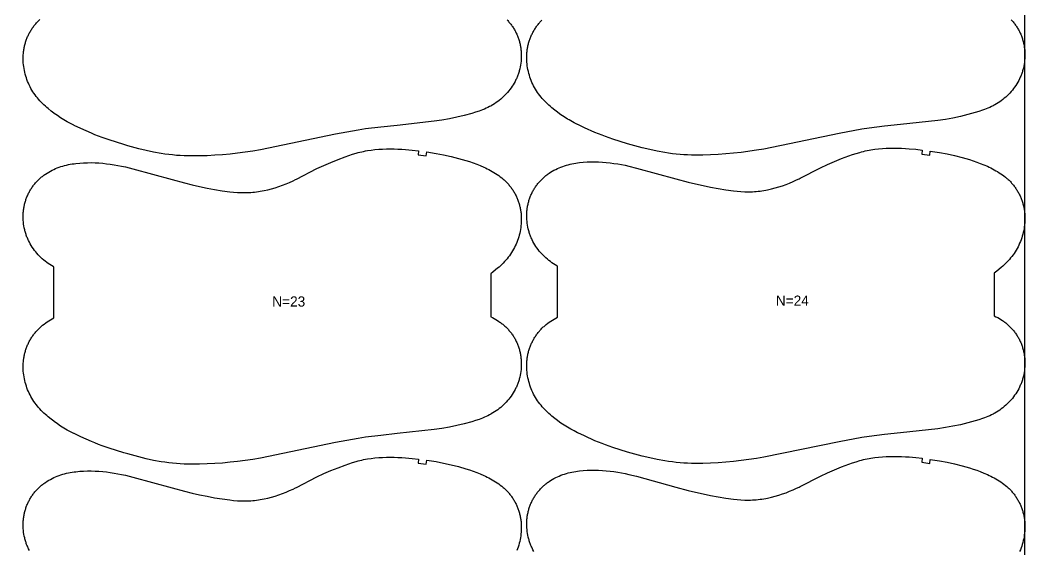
# Model space of a CAD drawing. Header units: inches. Extents: x 0 to 1973, y 0 to 1058.
# Drawn here: x 1480.8 to 1972.8, y 259.5 to 519.1 of the extents above; entities that cross this region are included whole.
import ezdxf

# ---------------------------------------------------------------- set-up
doc = ezdxf.new("R2010")
doc.units = ezdxf.units.IN

msp = doc.modelspace()

# ---------------------------------------------------------------- linework, layer by layer
at = {"layer": '1'}
for points in [[(0.5, 0), (1972.8415, 0), (1972.8415, 1058.3472), (0.5, 1058.3472), (0.5, 0)], [(1712.4694, 395.6757), (1711.2212, 394.7188), (1711.2212, 373.7491), (1712.057, 373.346), (1712.8888, 372.9112), (1713.7061, 372.449), (1714.5075, 371.9595), (1715.2917, 371.4429), (1715.677, 371.1745), (1716.0575, 370.8995), (1716.433, 370.6178), (1716.8034, 370.3295), (1717.1685, 370.0346), (1717.5281, 369.7332), (1717.8821, 369.4252), (1718.2303, 369.1108), (1718.5726, 368.7899), (1718.9087, 368.4625), (1719.2386, 368.1288), (1719.5621, 367.7887), (1719.879, 367.4426), (1720.1893, 367.0904), (1720.4929, 366.7324), (1720.7896, 366.3687), (1721.0793, 365.9993), (1721.3619, 365.6245), (1721.6373, 365.2444), (1721.9054, 364.8591), (1722.1661, 364.4688), (1722.4192, 364.0736), (1722.6647, 363.6735), (1722.9024, 363.2689), (1723.1321, 362.8597), (1723.3539, 362.4462), (1723.5676, 362.0284), (1723.7731, 361.6066), (1723.9705, 361.1809), (1724.1596, 360.7515), (1724.3406, 360.3186), (1724.5134, 359.8822), (1724.6779, 359.4427), (1724.8342, 359.0001), (1724.9822, 358.5546), (1725.1219, 358.1065), (1725.2532, 357.6558), (1725.3763, 357.2028), (1725.491, 356.7476), (1725.5973, 356.2903), (1725.6952, 355.8313), (1725.7847, 355.3705), (1725.8658, 354.9083), (1725.9385, 354.4447), (1726.0028, 353.9798), (1726.0588, 353.5139), (1726.1065, 353.0471), (1726.1459, 352.5794), (1726.177, 352.1112), (1726.1999, 351.6424), (1726.2212, 350.7038), (1726.2099, 349.765), (1726.1663, 348.8269), (1726.0906, 347.8908), (1725.983, 346.9578), (1725.8437, 346.0291), (1725.6725, 345.1058), (1725.4696, 344.1891), (1725.3563, 343.7337), (1725.235, 343.2803), (1725.1058, 342.8292), (1724.9687, 342.3805), (1724.8237, 341.9343), (1724.6708, 341.4908), (1724.51, 341.0502), (1724.3412, 340.6125), (1724.1646, 340.178), (1723.9802, 339.7467), (1723.7882, 339.3188), (1723.5886, 338.8942), (1723.1673, 338.0557), (1722.7172, 337.232), (1722.2394, 336.4238), (1721.7347, 335.6319), (1721.2042, 334.857), (1720.6487, 334.0998), (1720.0692, 333.3611), (1719.4664, 332.6414), (1718.8411, 331.9413), (1718.1939, 331.2614), (1717.5256, 330.6022), (1716.8369, 329.9644), (1716.1285, 329.3484), (1715.4011, 328.7549), (1714.6555, 328.1843), (1713.8925, 327.637), (1713.1132, 327.1132), (1712.3184, 326.6131), (1711.5091, 326.1371), (1711.2212, 325.979), (1710.6862, 325.6853), (1709.8506, 325.2581), (1709.0033, 324.8555), (1708.1453, 324.4776), (1707.2776, 324.1224), (1706.4015, 323.7878), (1705.518, 323.4714), (1703.7336, 322.8846), (1701.9335, 322.344), (1698.3107, 321.3528), (1694.6621, 320.4701), (1690.988, 319.6941), (1687.2914, 319.0345), (1683.5762, 318.4947), (1665.3561, 316.5), (1657.4472, 315.6341), (1649.9917, 314.7389), (1646.2825, 314.1584), (1635.201, 312.1356), (1598.4334, 304.5098), (1594.7294, 303.895), (1587.2907, 302.8612), (1583.5598, 302.4382), (1579.8206, 302.0961), (1576.0749, 301.8327), (1572.3249, 301.6436), (1568.5716, 301.53), (1564.8163, 301.5), (1562.9389, 301.5254), (1561.0625, 301.5838), (1559.1877, 301.6788), (1557.3151, 301.8119), (1555.4458, 301.9839), (1553.5806, 302.1953), (1551.7202, 302.4463), (1549.865, 302.7344), (1546.1707, 303.4085), (1542.4988, 304.1935), (1538.8483, 305.0725), (1533.4562, 306.528), (1531.609, 307.068), (1524.4519, 309.3419), (1520.9024, 310.5707), (1519.1419, 311.2225), (1517.3958, 311.9095), (1515.666, 312.6359), (1510.5342, 314.9585), (1507.238, 316.5), (1507.1304, 316.5503), (1505.4486, 317.3839), (1503.7926, 318.2645), (1502.9769, 318.7271), (1502.1698, 319.205), (1500.5812, 320.2038), (1499.0257, 321.2554), (1497.5025, 322.3545), (1497.26, 322.5404), (1496.0117, 323.4973), (1494.5583, 324.6862), (1493.8473, 325.2992), (1493.1479, 325.9253), (1492.4608, 326.5649), (1491.7866, 327.2186), (1491.1263, 327.8868), (1490.4814, 328.57), (1489.8534, 329.2684), (1489.244, 329.9825), (1488.6547, 330.7126), (1488.0873, 331.4591), (1487.5432, 332.2223), (1487.0242, 333.0025), (1486.5315, 333.8), (1486.0654, 334.6138), (1485.6258, 335.4428), (1485.2126, 336.2858), (1484.826, 337.1418), (1484.4656, 338.0095), (1484.1317, 338.8878), (1483.824, 339.7757), (1483.5426, 340.672), (1483.2879, 341.576), (1483.0602, 342.4869), (1482.86, 343.404), (1482.6878, 344.3266), (1482.5438, 345.2539), (1482.4287, 346.1853), (1482.3427, 347.1201), (1482.2863, 348.0574), (1482.26, 348.9961), (1482.2644, 349.9351), (1482.3, 350.8733), (1482.3674, 351.8094), (1482.4132, 352.2764), (1482.4671, 352.7424), (1482.5293, 353.2074), (1482.5997, 353.6711), (1482.6784, 354.1335), (1482.7656, 354.5943), (1482.8612, 355.0535), (1482.9653, 355.5109), (1483.0777, 355.9663), (1483.1985, 356.4197), (1483.3275, 356.8708), (1483.4647, 357.3196), (1483.61, 357.7658), (1483.7634, 358.2094), (1483.9249, 358.6501), (1484.0943, 359.0879), (1484.2716, 359.5227), (1484.4567, 359.9541), (1484.6497, 360.3823), (1484.8504, 360.8068), (1485.0588, 361.2278), (1485.2748, 361.6449), (1485.4983, 362.058), (1485.7294, 362.4671), (1485.9678, 362.8718), (1486.2136, 363.2722), (1486.4666, 363.6679), (1486.7269, 364.059), (1486.9942, 364.4451), (1487.2685, 364.8261), (1487.5498, 365.202), (1487.838, 365.5724), (1488.1329, 365.9374), (1488.4346, 366.2966), (1488.7429, 366.65), (1489.0577, 366.9974), (1489.3791, 367.3387), (1489.7068, 367.6736), (1490.0409, 368.0021), (1490.381, 368.3242), (1490.727, 368.6401), (1491.0786, 368.9499), (1491.7977, 369.5517), (1492.5364, 370.1305), (1493.2928, 370.6873), (1494.065, 371.2232), (1494.8511, 371.7391), (1495.6492, 372.2359), (1496.4575, 372.7147), (1497.26, 373.1673), (1497.26, 398.1575), (1496.9721, 398.3155), (1496.1628, 398.7915), (1495.368, 399.2916), (1494.5886, 399.8154), (1493.8257, 400.3627), (1493.0801, 400.9333), (1492.3527, 401.5268), (1491.6443, 402.1428), (1490.9555, 402.7806), (1490.2872, 403.4398), (1489.6401, 404.1197), (1489.0147, 404.8198), (1488.412, 405.5395), (1487.8324, 406.2782), (1487.277, 407.0354), (1486.7464, 407.8103), (1486.2417, 408.6023), (1485.7639, 409.4104), (1485.3139, 410.2341), (1484.8925, 411.0726), (1484.693, 411.4972), (1484.5009, 411.9251), (1484.3165, 412.3564), (1484.1399, 412.7909), (1483.9712, 413.2286), (1483.8104, 413.6692), (1483.6574, 414.1127), (1483.5124, 414.5589), (1483.3753, 415.0076), (1483.2461, 415.4587), (1483.1249, 415.9121), (1483.0115, 416.3675), (1482.8086, 417.2842), (1482.6375, 418.2075), (1482.4981, 419.1362), (1482.3906, 420.0692), (1482.3149, 421.0053), (1482.2713, 421.9434), (1482.26, 422.8822), (1482.2813, 423.8208), (1482.3042, 424.2896), (1482.3353, 424.7578), (1482.3747, 425.2255), (1482.4223, 425.6923), (1482.4783, 426.1582), (1482.5426, 426.6231), (1482.6153, 427.0867), (1482.6964, 427.5489), (1482.7859, 428.0097), (1482.8839, 428.4687), (1482.9902, 428.926), (1483.1049, 429.3812), (1483.2279, 429.8342), (1483.3593, 430.2849), (1483.499, 430.733), (1483.647, 431.1785), (1483.8033, 431.6211), (1483.9678, 432.0606), (1484.1405, 432.497), (1484.3215, 432.9299), (1484.5107, 433.3593), (1484.7081, 433.785), (1484.9136, 434.2068), (1485.1272, 434.6246), (1485.349, 435.0381), (1485.5788, 435.4473), (1485.8165, 435.8519), (1486.0619, 436.252), (1486.315, 436.6472), (1486.5757, 437.0375), (1486.8438, 437.4228), (1487.1192, 437.8029), (1487.4019, 438.1777), (1487.6916, 438.5471), (1487.9883, 438.9108), (1488.2918, 439.2688), (1488.6022, 439.621), (1488.9191, 439.9671), (1489.2426, 440.3072), (1489.5724, 440.6409), (1489.9086, 440.9683), (1490.2508, 441.2892), (1490.5991, 441.6037), (1490.9531, 441.9116), (1491.3127, 442.213), (1491.6778, 442.5079), (1492.0482, 442.7962), (1492.4237, 443.0779), (1492.8042, 443.3529), (1493.1894, 443.6213), (1493.9737, 444.1379), (1494.7751, 444.6274), (1495.5923, 445.0896), (1496.4241, 445.5244), (1497.2694, 445.932), (1498.1272, 446.3127), (1498.9963, 446.6667), (1499.8758, 446.9944), (1500.7646, 447.2961), (1501.6617, 447.572), (1502.5661, 447.8225), (1503.4767, 448.0481), (1504.3929, 448.2498), (1505.3139, 448.429), (1506.2392, 448.5868), (1507.1681, 448.7246), (1508.0999, 448.8436), (1509.9696, 449.0304), (1511.8437, 449.1558), (1513.72, 449.2225), (1515.597, 449.2314), (1517.4732, 449.1839), (1519.3473, 449.0813), (1521.2182, 448.9276), (1523.0852, 448.7269), (1524.9475, 448.4837), (1526.8043, 448.2012), (1528.6544, 447.8798), (1530.4969, 447.5186), (1532.3306, 447.117), (1535.9723, 446.205), (1555.2783, 440.9409), (1561.3321, 439.2902), (1564.978, 438.3913), (1568.6399, 437.5601), (1572.3178, 436.8029), (1576.0094, 436.1163), (1579.7134, 435.5026), (1583.4339, 434.9963), (1585.3018, 434.7976), (1587.1738, 434.647), (1589.0486, 434.5549), (1589.9865, 434.5342), (1590.9246, 434.532), (1591.8627, 434.5495), (1592.8003, 434.5866), (1593.7372, 434.6428), (1594.6729, 434.7178), (1595.6071, 434.8112), (1596.5393, 434.9227), (1597.4693, 435.0519), (1598.3967, 435.1983), (1599.321, 435.3617), (1600.2422, 435.5415), (1602.0746, 435.9486), (1603.893, 436.4158), (1605.6964, 436.9395), (1607.4836, 437.5163), (1609.2527, 438.146), (1611.0016, 438.8287), (1612.7281, 439.5644), (1614.4316, 440.3514), (1615.6324, 440.9409), (1616.1166, 441.1786), (1626.1437, 446.3141), (1629.551, 447.8911), (1633, 449.3764), (1636.4792, 450.7877), (1639.9912, 452.117), (1641.7618, 452.7446), (1643.5443, 453.336), (1645.3411, 453.8787), (1646.2455, 454.128), (1647.1543, 454.3605), (1648.0677, 454.5751), (1648.9852, 454.7719), (1649.9066, 454.9513), (1650.8313, 455.1138), (1652.689, 455.39), (1654.5548, 455.6041), (1656.4257, 455.7603), (1658.3, 455.8644), (1660.1766, 455.9225), (1662.0543, 455.9409), (1663.9319, 455.9245), (1665.8087, 455.8737), (1667.6841, 455.7879), (1669.5572, 455.6663), (1672.7464, 455.3795), (1675.9285, 455.0149), (1675.6826, 453.0301), (1679.6116, 452.5084), (1679.8937, 454.4884), (1684.4522, 453.7713), (1688.1412, 453.0712), (1691.8073, 452.2599), (1695.4464, 451.3362), (1699.0543, 450.2957), (1700.8449, 449.729), (1702.6231, 449.1258), (1704.3857, 448.4798), (1706.1292, 447.7849), (1707.8498, 447.0354), (1708.7003, 446.6387), (1709.5435, 446.2266), (1710.3788, 445.7987), (1711.2057, 445.3544), (1712.0236, 444.8931), (1712.832, 444.4143), (1713.6301, 443.9175), (1714.4162, 443.4016), (1715.1883, 442.8657), (1715.9447, 442.3089), (1716.6834, 441.7301), (1717.4025, 441.1283), (1717.7541, 440.8185), (1718.1001, 440.5026), (1718.4403, 440.1805), (1718.7743, 439.852), (1719.1021, 439.5171), (1719.4234, 439.1758), (1719.7383, 438.8284), (1720.0466, 438.475), (1720.3482, 438.1158), (1720.6432, 437.7509), (1720.9313, 437.3804), (1721.2126, 437.0045), (1721.487, 436.6235), (1721.7543, 436.2374), (1722.0145, 435.8463), (1722.2675, 435.4506), (1722.5133, 435.0502), (1722.7518, 434.6455), (1722.9828, 434.2364), (1723.2064, 433.8233), (1723.4224, 433.4062), (1723.6308, 432.9852), (1723.8315, 432.5607), (1724.0244, 432.1325), (1724.2096, 431.7011), (1724.3869, 431.2663), (1724.5563, 430.8285), (1724.7177, 430.3878), (1724.8711, 429.9442), (1725.0165, 429.498), (1725.1537, 429.0492), (1725.2827, 428.5981), (1725.4034, 428.1447), (1725.5158, 427.6893), (1725.6199, 427.2319), (1725.7156, 426.7727), (1725.8027, 426.3119), (1725.8815, 425.8495), (1725.9519, 425.3858), (1726.014, 424.9208), (1726.0679, 424.4548), (1726.1137, 423.9878), (1726.1811, 423.0517), (1726.2167, 422.1135), (1726.2212, 421.1745), (1726.1949, 420.2358), (1726.1385, 419.2985), (1726.0525, 418.3637), (1725.9373, 417.4323), (1725.7934, 416.505), (1725.6211, 415.5824), (1725.421, 414.6653), (1725.1933, 413.7544), (1724.9386, 412.8504), (1724.6572, 411.9541), (1724.3495, 411.0662), (1724.0155, 410.1879), (1723.6552, 409.3202), (1723.2685, 408.4642), (1722.8554, 407.6212), (1722.4158, 406.7922), (1721.9497, 405.9784), (1721.457, 405.1809), (1720.9379, 404.4007), (1720.3939, 403.6375), (1719.8264, 402.891), (1719.2372, 402.1609), (1718.6277, 401.4468), (1717.9998, 400.7484), (1717.3548, 400.0652), (1716.6945, 399.397), (1716.0204, 398.7433), (1715.3332, 398.1037), (1714.6338, 397.4776), (1712.4694, 395.6757)], [(1959.0897, 396.082), (1957.8415, 395.1251), (1957.8415, 374.1554), (1958.6773, 373.7524), (1959.5091, 373.3176), (1960.3264, 372.8553), (1961.1278, 372.3658), (1961.912, 371.8492), (1962.2973, 371.5809), (1962.6778, 371.3058), (1963.0533, 371.0242), (1963.4237, 370.7359), (1963.7888, 370.441), (1964.1484, 370.1395), (1964.5024, 369.8316), (1964.8506, 369.5171), (1965.1929, 369.1962), (1965.529, 368.8688), (1965.8589, 368.5351), (1966.1824, 368.1951), (1966.4993, 367.8489), (1966.8096, 367.4968), (1967.1132, 367.1387), (1967.4099, 366.775), (1967.6996, 366.4057), (1967.9822, 366.0309), (1968.2576, 365.6508), (1968.5258, 365.2655), (1968.7864, 364.8751), (1969.0395, 364.4799), (1969.285, 364.0799), (1969.5227, 363.6752), (1969.7524, 363.2661), (1969.9742, 362.8525), (1970.1879, 362.4348), (1970.3934, 362.013), (1970.5908, 361.5873), (1970.7799, 361.1579), (1970.9609, 360.7249), (1971.1337, 360.2885), (1971.2982, 359.849), (1971.4545, 359.4064), (1971.6025, 358.961), (1971.7422, 358.5128), (1971.8735, 358.0621), (1971.9966, 357.6091), (1972.1113, 357.1539), (1972.2176, 356.6967), (1972.3155, 356.2376), (1972.405, 355.7769), (1972.4861, 355.3146), (1972.5588, 354.851), (1972.6231, 354.3862), (1972.6791, 353.9203), (1972.7268, 353.4534), (1972.7662, 352.9858), (1972.7973, 352.5175), (1972.8202, 352.0487), (1972.8415, 351.1102), (1972.8302, 350.1713), (1972.7866, 349.2333), (1972.7109, 348.2972), (1972.6033, 347.3641), (1972.464, 346.4354), (1972.2928, 345.5121), (1972.0899, 344.5955), (1971.9766, 344.14), (1971.8553, 343.6866), (1971.7261, 343.2355), (1971.589, 342.7868), (1971.444, 342.3406), (1971.2911, 341.8971), (1971.1303, 341.4565), (1970.9615, 341.0189), (1970.7849, 340.5843), (1970.6005, 340.1531), (1970.4085, 339.7251), (1970.2089, 339.3005), (1969.7876, 338.4621), (1969.3376, 337.6384), (1968.8597, 336.8302), (1968.3551, 336.0383), (1967.8245, 335.2633), (1967.269, 334.5061), (1966.6895, 333.7674), (1966.0867, 333.0477), (1965.4614, 332.3476), (1964.8142, 331.6677), (1964.1459, 331.0085), (1963.4572, 330.3707), (1962.7488, 329.7547), (1962.0214, 329.1612), (1961.2758, 328.5906), (1960.5128, 328.0433), (1959.7335, 327.5195), (1958.9387, 327.0195), (1958.1294, 326.5434), (1957.8415, 326.3854), (1957.3065, 326.0917), (1956.4709, 325.6644), (1955.6236, 325.2619), (1954.7656, 324.884), (1953.8979, 324.5288), (1953.0218, 324.1941), (1952.1383, 323.8778), (1950.3539, 323.2909), (1948.5538, 322.7503), (1944.931, 321.7591), (1941.2824, 320.8765), (1937.6083, 320.1005), (1933.9117, 319.4409), (1930.1965, 318.901), (1911.9764, 316.9063), (1904.0675, 316.0405), (1896.612, 315.1452), (1892.9028, 314.5647), (1881.8213, 312.5419), (1845.0537, 304.9162), (1841.3497, 304.3013), (1833.911, 303.2676), (1830.1801, 302.8446), (1826.4409, 302.5024), (1822.6952, 302.2391), (1818.9452, 302.05), (1815.1919, 301.9363), (1811.4366, 301.9063), (1809.5592, 301.9318), (1807.6829, 301.9901), (1805.808, 302.0852), (1803.9354, 302.2183), (1802.0661, 302.3902), (1800.2009, 302.6016), (1798.3405, 302.8527), (1796.4853, 303.1407), (1792.791, 303.8148), (1789.1191, 304.5998), (1785.4686, 305.4789), (1780.0765, 306.9343), (1778.2293, 307.4743), (1771.0722, 309.7482), (1767.5227, 310.977), (1765.7622, 311.6289), (1764.0161, 312.3158), (1762.2863, 313.0423), (1757.1545, 315.3648), (1753.8583, 316.9063), (1753.7507, 316.9567), (1752.0689, 317.7902), (1750.4129, 318.6708), (1749.5972, 319.1335), (1748.7901, 319.6114), (1747.2015, 320.6102), (1745.646, 321.6618), (1744.1228, 322.7609), (1743.8803, 322.9467), (1742.632, 323.9036), (1741.1786, 325.0925), (1740.4676, 325.7056), (1739.7682, 326.3316), (1739.0811, 326.9712), (1738.4069, 327.6249), (1737.7466, 328.2932), (1737.1017, 328.9763), (1736.4737, 329.6747), (1735.8643, 330.3888), (1735.275, 331.1189), (1734.7076, 331.8654), (1734.1635, 332.6286), (1733.6445, 333.4089), (1733.1518, 334.2064), (1732.6857, 335.0202), (1732.2461, 335.8491), (1731.833, 336.6922), (1731.4463, 337.5481), (1731.0859, 338.4158), (1730.752, 339.2942), (1730.4443, 340.182), (1730.1629, 341.0783), (1729.9082, 341.9823), (1729.6805, 342.8932), (1729.4803, 343.8103), (1729.3081, 344.7329), (1729.1641, 345.6603), (1729.049, 346.5917), (1728.963, 347.5264), (1728.9066, 348.4637), (1728.8803, 349.4024), (1728.8847, 350.3414), (1728.9203, 351.2796), (1728.9877, 352.2158), (1729.0335, 352.6827), (1729.0874, 353.1488), (1729.1496, 353.6137), (1729.22, 354.0774), (1729.2987, 354.5398), (1729.3859, 355.0006), (1729.4815, 355.4598), (1729.5856, 355.9172), (1729.698, 356.3727), (1729.8188, 356.826), (1729.9478, 357.2771), (1730.085, 357.7259), (1730.2303, 358.1721), (1730.3837, 358.6157), (1730.5452, 359.0565), (1730.7146, 359.4943), (1730.8919, 359.929), (1731.077, 360.3605), (1731.27, 360.7886), (1731.4707, 361.2132), (1731.6791, 361.6341), (1731.8951, 362.0512), (1732.1186, 362.4644), (1732.3497, 362.8734), (1732.5881, 363.2782), (1732.8339, 363.6785), (1733.087, 364.0743), (1733.3472, 364.4653), (1733.6145, 364.8514), (1733.8888, 365.2325), (1734.1701, 365.6083), (1734.4583, 365.9788), (1734.7532, 366.3437), (1735.0549, 366.703), (1735.3632, 367.0564), (1735.678, 367.4038), (1735.9994, 367.745), (1736.3271, 368.0799), (1736.6612, 368.4084), (1737.0013, 368.7306), (1737.3473, 369.0465), (1737.6989, 369.3563), (1738.418, 369.958), (1739.1567, 370.5368), (1739.9131, 371.0937), (1740.6853, 371.6295), (1741.4714, 372.1454), (1742.2695, 372.6423), (1743.0778, 373.121), (1743.8803, 373.5736), (1743.8803, 398.5638), (1743.5924, 398.7218), (1742.7831, 399.1979), (1741.9883, 399.6979), (1741.2089, 400.2217), (1740.446, 400.769), (1739.7004, 401.3396), (1738.973, 401.9331), (1738.2646, 402.5491), (1737.5758, 403.1869), (1736.9075, 403.8461), (1736.2604, 404.526), (1735.635, 405.2261), (1735.0323, 405.9458), (1734.4528, 406.6845), (1733.8973, 407.4417), (1733.3667, 408.2167), (1732.862, 409.0086), (1732.3842, 409.8168), (1731.9342, 410.6405), (1731.5129, 411.4789), (1731.3133, 411.9035), (1731.1212, 412.3315), (1730.9368, 412.7627), (1730.7602, 413.1973), (1730.5915, 413.6349), (1730.4307, 414.0755), (1730.2778, 414.519), (1730.1327, 414.9652), (1729.9956, 415.4139), (1729.8665, 415.865), (1729.7452, 416.3184), (1729.6318, 416.7739), (1729.429, 417.6905), (1729.2578, 418.6138), (1729.1184, 419.5425), (1729.0109, 420.4756), (1728.9352, 421.4117), (1728.8916, 422.3497), (1728.8803, 423.2886), (1728.9016, 424.2271), (1728.9245, 424.6959), (1728.9556, 425.1642), (1728.995, 425.6318), (1729.0426, 426.0987), (1729.0986, 426.5646), (1729.1629, 427.0294), (1729.2356, 427.493), (1729.3167, 427.9553), (1729.4062, 428.416), (1729.5042, 428.8751), (1729.6105, 429.3323), (1729.7252, 429.7875), (1729.8482, 430.2405), (1729.9796, 430.6912), (1730.1193, 431.1394), (1730.2673, 431.5848), (1730.4236, 432.0274), (1730.5881, 432.4669), (1730.7608, 432.9033), (1730.9418, 433.3363), (1731.131, 433.7657), (1731.3284, 434.1914), (1731.5339, 434.6132), (1731.7475, 435.0309), (1731.9693, 435.4445), (1732.1991, 435.8536), (1732.4368, 436.2583), (1732.6822, 436.6583), (1732.9353, 437.0535), (1733.196, 437.4439), (1733.4641, 437.8292), (1733.7395, 438.2093), (1734.0222, 438.5841), (1734.3119, 438.9534), (1734.6086, 439.3171), (1734.9121, 439.6752), (1735.2225, 440.0273), (1735.5394, 440.3735), (1735.8629, 440.7135), (1736.1927, 441.0472), (1736.5289, 441.3746), (1736.8711, 441.6955), (1737.2194, 442.01), (1737.5734, 442.3179), (1737.933, 442.6194), (1738.2981, 442.9143), (1738.6685, 443.2026), (1739.044, 443.4842), (1739.4245, 443.7593), (1739.8097, 444.0276), (1740.594, 444.5442), (1741.3954, 445.0337), (1742.2126, 445.496), (1743.0444, 445.9308), (1743.8897, 446.3383), (1744.7475, 446.719), (1745.6166, 447.073), (1746.4961, 447.4007), (1747.3849, 447.7024), (1748.282, 447.9783), (1749.1864, 448.2289), (1750.097, 448.4544), (1751.0132, 448.6562), (1751.9342, 448.8353), (1752.8596, 448.9931), (1753.7884, 449.1309), (1754.7202, 449.2499), (1756.5899, 449.4367), (1758.464, 449.5621), (1760.3403, 449.6288), (1762.2173, 449.6378), (1764.0935, 449.5902), (1765.9676, 449.4877), (1767.8385, 449.3339), (1769.7055, 449.1333), (1771.5679, 448.89), (1773.4246, 448.6076), (1775.2747, 448.2861), (1777.1172, 447.9249), (1778.9509, 447.5233), (1782.5926, 446.6114), (1801.8986, 441.3472), (1807.9524, 439.6965), (1811.5983, 438.7976), (1815.2602, 437.9664), (1818.9381, 437.2092), (1822.6297, 436.5226), (1826.3337, 435.9089), (1830.0542, 435.4026), (1831.9221, 435.2039), (1833.7942, 435.0533), (1835.6689, 434.9613), (1836.6068, 434.9405), (1837.5449, 434.9384), (1838.483, 434.9559), (1839.4206, 434.9929), (1840.3575, 435.0491), (1841.2932, 435.1241), (1842.2274, 435.2176), (1843.1596, 435.329), (1844.0896, 435.4582), (1845.017, 435.6046), (1845.9413, 435.768), (1846.8625, 435.9478), (1848.6949, 436.3549), (1850.5133, 436.8222), (1852.3167, 437.3458), (1854.1039, 437.9227), (1855.873, 438.5523), (1857.6219, 439.235), (1859.3484, 439.9708), (1861.0519, 440.7577), (1862.2527, 441.3472), (1862.7369, 441.5849), (1872.764, 446.7205), (1876.1713, 448.2974), (1879.6203, 449.7828), (1883.0995, 451.194), (1886.6115, 452.5233), (1888.3821, 453.151), (1890.1646, 453.7423), (1891.9614, 454.285), (1892.8658, 454.5343), (1893.7746, 454.7669), (1894.688, 454.9815), (1895.6055, 455.1782), (1896.5269, 455.3576), (1897.4516, 455.5201), (1899.3093, 455.7963), (1901.1751, 456.0104), (1903.046, 456.1667), (1904.9203, 456.2707), (1906.7969, 456.3289), (1908.6746, 456.3472), (1910.5522, 456.3308), (1912.429, 456.2801), (1914.3044, 456.1942), (1916.1775, 456.0726), (1919.3667, 455.7858), (1922.5488, 455.4213), (1922.3029, 453.4364), (1926.2319, 452.9148), (1926.514, 454.8948), (1931.0725, 454.1776), (1934.7615, 453.4776), (1938.4276, 452.6662), (1942.0667, 451.7425), (1945.6746, 450.702), (1947.4652, 450.1354), (1949.2434, 449.5321), (1951.006, 448.8861), (1952.7495, 448.1912), (1954.4702, 447.4417), (1955.3206, 447.045), (1956.1638, 446.633), (1956.9991, 446.2051), (1957.826, 445.7607), (1958.6439, 445.2994), (1959.4523, 444.8207), (1960.2504, 444.3238), (1961.0365, 443.8079), (1961.8087, 443.2721), (1962.565, 442.7152), (1963.3037, 442.1364), (1964.0228, 441.5347), (1964.3745, 441.2249), (1964.7204, 440.909), (1965.0606, 440.5868), (1965.3946, 440.2583), (1965.7224, 439.9234), (1966.0437, 439.5822), (1966.3586, 439.2348), (1966.6669, 438.8814), (1966.9685, 438.5221), (1967.2635, 438.1572), (1967.5516, 437.7867), (1967.8329, 437.4109), (1968.1073, 437.0298), (1968.3746, 436.6437), (1968.6348, 436.2527), (1968.8879, 435.8569), (1969.1336, 435.4566), (1969.3721, 435.0518), (1969.6031, 434.6428), (1969.8267, 434.2296), (1970.0427, 433.8125), (1970.2511, 433.3916), (1970.4518, 432.967), (1970.6447, 432.5389), (1970.8299, 432.1074), (1971.0072, 431.6727), (1971.1766, 431.2349), (1971.338, 430.7941), (1971.4915, 430.3505), (1971.6368, 429.9043), (1971.774, 429.4555), (1971.903, 429.0044), (1972.0237, 428.5511), (1972.1362, 428.0956), (1972.2402, 427.6382), (1972.3359, 427.179), (1972.423, 426.7182), (1972.5018, 426.2558), (1972.5722, 425.7921), (1972.6343, 425.3272), (1972.6883, 424.8611), (1972.734, 424.3942), (1972.8014, 423.458), (1972.837, 422.5198), (1972.8415, 421.5808), (1972.8152, 420.6421), (1972.7588, 419.7048), (1972.6728, 418.7701), (1972.5576, 417.8387), (1972.4137, 416.9113), (1972.2414, 415.9887), (1972.0413, 415.0716), (1971.8136, 414.1607), (1971.5589, 413.2568), (1971.2775, 412.3604), (1970.9698, 411.4726), (1970.6358, 410.5942), (1970.2755, 409.7265), (1969.8888, 408.8706), (1969.4757, 408.0275), (1969.0361, 407.1986), (1968.57, 406.3848), (1968.0773, 405.5873), (1967.5582, 404.807), (1967.0142, 404.0438), (1966.4467, 403.2973), (1965.8575, 402.5672), (1965.248, 401.8531), (1964.6201, 401.1547), (1963.9751, 400.4716), (1963.3148, 399.8033), (1962.6407, 399.1496), (1961.9535, 398.51), (1961.2541, 397.884), (1959.0897, 396.082)]]:
    msp.add_lwpolyline(points, close=True, dxfattribs=at)
for points in [[(1719.2386, 519.1288), (1719.5621, 518.7887), (1719.879, 518.4426), (1720.1893, 518.0904), (1720.4929, 517.7324), (1720.7896, 517.3687), (1721.0793, 516.9993), (1721.3619, 516.6245), (1721.6373, 516.2444), (1721.9054, 515.8591), (1722.1661, 515.4688), (1722.4192, 515.0736), (1722.6647, 514.6735), (1722.9024, 514.2689), (1723.1321, 513.8597), (1723.3539, 513.4462), (1723.5676, 513.0284), (1723.7731, 512.6066), (1723.9705, 512.1809), (1724.1596, 511.7515), (1724.3406, 511.3186), (1724.5134, 510.8822), (1724.6779, 510.4427), (1724.8342, 510.0001), (1724.9822, 509.5546), (1725.1219, 509.1065), (1725.2532, 508.6558), (1725.3763, 508.2028), (1725.491, 507.7476), (1725.5973, 507.2903), (1725.6952, 506.8313), (1725.7847, 506.3705), (1725.8658, 505.9083), (1725.9385, 505.4447), (1726.0028, 504.9798), (1726.0588, 504.5139), (1726.1065, 504.0471), (1726.1459, 503.5794), (1726.177, 503.1112), (1726.1999, 502.6424), (1726.2212, 501.7038), (1726.2099, 500.765), (1726.1663, 499.8269), (1726.0906, 498.8908), (1725.983, 497.9578), (1725.8437, 497.0291), (1725.6725, 496.1058), (1725.4696, 495.1891), (1725.3563, 494.7337), (1725.235, 494.2803), (1725.1058, 493.8292), (1724.9687, 493.3805), (1724.8237, 492.9343), (1724.6708, 492.4908), (1724.51, 492.0502), (1724.3412, 491.6125), (1724.1646, 491.178), (1723.9802, 490.7467), (1723.7882, 490.3188), (1723.5886, 489.8942), (1723.1673, 489.0557), (1722.7172, 488.232), (1722.2394, 487.4238), (1721.7347, 486.6319), (1721.2042, 485.857), (1720.6487, 485.0998), (1720.0692, 484.3611), (1719.4664, 483.6414), (1718.8411, 482.9413), (1718.1939, 482.2614), (1717.5256, 481.6022), (1716.8369, 480.9644), (1716.1285, 480.3484), (1715.4011, 479.7549), (1714.6555, 479.1843), (1713.8925, 478.637), (1713.1132, 478.1132), (1712.3184, 477.6131), (1711.5091, 477.1371), (1711.2212, 476.979), (1710.6862, 476.6853), (1709.8506, 476.2581), (1709.0033, 475.8555), (1708.1453, 475.4776), (1707.2776, 475.1224), (1706.4015, 474.7878), (1705.518, 474.4714), (1703.7336, 473.8846), (1701.9335, 473.344), (1698.3107, 472.3528), (1694.6621, 471.4701), (1690.988, 470.6941), (1687.2914, 470.0345), (1683.5762, 469.4947), (1665.3561, 467.5), (1657.4472, 466.6341), (1649.9917, 465.7389), (1646.2825, 465.1584), (1635.201, 463.1356), (1598.4334, 455.5098), (1594.7294, 454.895), (1587.2907, 453.8612), (1583.5598, 453.4382), (1579.8206, 453.0961), (1576.0749, 452.8327), (1572.3249, 452.6436), (1568.5716, 452.53), (1564.8163, 452.5), (1562.9389, 452.5254), (1561.0625, 452.5838), (1559.1877, 452.6788), (1557.3151, 452.8119), (1555.4458, 452.9839), (1553.5806, 453.1953), (1551.7202, 453.4463), (1549.865, 453.7344), (1546.1707, 454.4085), (1542.4988, 455.1935), (1538.8483, 456.0725), (1533.4562, 457.528), (1531.609, 458.068), (1524.4519, 460.3419), (1520.9024, 461.5707), (1519.1419, 462.2225), (1517.3958, 462.9095), (1515.666, 463.6359), (1510.5342, 465.9585), (1507.238, 467.5), (1507.1304, 467.5503), (1505.4486, 468.3839), (1503.7926, 469.2645), (1502.9769, 469.7271), (1502.1698, 470.205), (1500.5812, 471.2038), (1499.0257, 472.2554), (1497.5025, 473.3545), (1497.26, 473.5404), (1496.0117, 474.4973), (1494.5583, 475.6862), (1493.8473, 476.2992), (1493.1479, 476.9253), (1492.4608, 477.5649), (1491.7866, 478.2186), (1491.1263, 478.8868), (1490.4814, 479.57), (1489.8534, 480.2684), (1489.244, 480.9825), (1488.6547, 481.7126), (1488.0873, 482.4591), (1487.5432, 483.2223), (1487.0242, 484.0025), (1486.5315, 484.8), (1486.0654, 485.6138), (1485.6258, 486.4428), (1485.2126, 487.2858), (1484.826, 488.1418), (1484.4656, 489.0095), (1484.1317, 489.8878), (1483.824, 490.7757), (1483.5426, 491.672), (1483.2879, 492.576), (1483.0602, 493.4869), (1482.86, 494.404), (1482.6878, 495.3266), (1482.5438, 496.2539), (1482.4287, 497.1853), (1482.3427, 498.1201), (1482.2863, 499.0574), (1482.26, 499.9961), (1482.2644, 500.9351), (1482.3, 501.8733), (1482.3674, 502.8094), (1482.4132, 503.2764), (1482.4671, 503.7424), (1482.5293, 504.2074), (1482.5997, 504.6711), (1482.6784, 505.1335), (1482.7656, 505.5943), (1482.8612, 506.0535), (1482.9653, 506.5109), (1483.0777, 506.9663), (1483.1985, 507.4197), (1483.3275, 507.8708), (1483.4647, 508.3196), (1483.61, 508.7658), (1483.7634, 509.2094), (1483.9249, 509.6501), (1484.0943, 510.0879), (1484.2716, 510.5227), (1484.4567, 510.9541), (1484.6497, 511.3823), (1484.8504, 511.8068), (1485.0588, 512.2278), (1485.2748, 512.6449), (1485.4983, 513.058), (1485.7294, 513.4671), (1485.9678, 513.8718), (1486.2136, 514.2722), (1486.4666, 514.6679), (1486.7269, 515.059), (1486.9942, 515.4451), (1487.2685, 515.8261), (1487.5498, 516.202), (1487.838, 516.5724), (1488.1329, 516.9374), (1488.4346, 517.2966), (1488.7429, 517.65), (1489.0577, 517.9974), (1489.3791, 518.3387), (1489.7068, 518.6736), (1490.0409, 519.0021), (1490.381, 519.3242)], [(1966.1824, 519.1951), (1966.4993, 518.8489), (1966.8096, 518.4968), (1967.1132, 518.1387), (1967.4099, 517.775), (1967.6996, 517.4057), (1967.9822, 517.0309), (1968.2576, 516.6508), (1968.5258, 516.2655), (1968.7864, 515.8751), (1969.0395, 515.4799), (1969.285, 515.0799), (1969.5227, 514.6752), (1969.7524, 514.2661), (1969.9742, 513.8525), (1970.1879, 513.4348), (1970.3934, 513.013), (1970.5908, 512.5873), (1970.7799, 512.1579), (1970.9609, 511.7249), (1971.1337, 511.2885), (1971.2982, 510.849), (1971.4545, 510.4064), (1971.6025, 509.961), (1971.7422, 509.5128), (1971.8735, 509.0621), (1971.9966, 508.6091), (1972.1113, 508.1539), (1972.2176, 507.6967), (1972.3155, 507.2376), (1972.405, 506.7769), (1972.4861, 506.3146), (1972.5588, 505.851), (1972.6231, 505.3862), (1972.6791, 504.9203), (1972.7268, 504.4534), (1972.7662, 503.9858), (1972.7973, 503.5175), (1972.8202, 503.0487), (1972.8415, 502.1102), (1972.8302, 501.1713), (1972.7866, 500.2333), (1972.7109, 499.2972), (1972.6033, 498.3641), (1972.464, 497.4354), (1972.2928, 496.5121), (1972.0899, 495.5955), (1971.9766, 495.14), (1971.8553, 494.6866), (1971.7261, 494.2355), (1971.589, 493.7868), (1971.444, 493.3406), (1971.2911, 492.8971), (1971.1303, 492.4565), (1970.9615, 492.0189), (1970.7849, 491.5843), (1970.6005, 491.1531), (1970.4085, 490.7251), (1970.2089, 490.3005), (1969.7876, 489.4621), (1969.3376, 488.6384), (1968.8597, 487.8302), (1968.3551, 487.0383), (1967.8245, 486.2633), (1967.269, 485.5061), (1966.6895, 484.7674), (1966.0867, 484.0477), (1965.4614, 483.3476), (1964.8142, 482.6677), (1964.1459, 482.0085), (1963.4572, 481.3707), (1962.7488, 480.7547), (1962.0214, 480.1612), (1961.2758, 479.5906), (1960.5128, 479.0433), (1959.7335, 478.5195), (1958.9387, 478.0195), (1958.1294, 477.5434), (1957.8415, 477.3854), (1957.3065, 477.0917), (1956.4709, 476.6644), (1955.6236, 476.2619), (1954.7656, 475.884), (1953.8979, 475.5288), (1953.0218, 475.1941), (1952.1383, 474.8778), (1950.3539, 474.2909), (1948.5538, 473.7503), (1944.931, 472.7591), (1941.2824, 471.8765), (1937.6083, 471.1005), (1933.9117, 470.4409), (1930.1965, 469.901), (1911.9764, 467.9063), (1904.0675, 467.0405), (1896.612, 466.1452), (1892.9028, 465.5647), (1881.8213, 463.5419), (1845.0537, 455.9162), (1841.3497, 455.3013), (1833.911, 454.2676), (1830.1801, 453.8446), (1826.4409, 453.5024), (1822.6952, 453.2391), (1818.9452, 453.05), (1815.1919, 452.9363), (1811.4366, 452.9063), (1809.5592, 452.9318), (1807.6829, 452.9901), (1805.808, 453.0852), (1803.9354, 453.2183), (1802.0661, 453.3902), (1800.2009, 453.6016), (1798.3405, 453.8527), (1796.4853, 454.1407), (1792.791, 454.8148), (1789.1191, 455.5998), (1785.4686, 456.4789), (1780.0765, 457.9343), (1778.2293, 458.4743), (1771.0722, 460.7482), (1767.5227, 461.977), (1765.7622, 462.6289), (1764.0161, 463.3158), (1762.2863, 464.0423), (1757.1545, 466.3648), (1753.8583, 467.9063), (1753.7507, 467.9567), (1752.0689, 468.7902), (1750.4129, 469.6708), (1749.5972, 470.1335), (1748.7901, 470.6114), (1747.2015, 471.6102), (1745.646, 472.6618), (1744.1228, 473.7609), (1743.8803, 473.9467), (1742.632, 474.9036), (1741.1786, 476.0925), (1740.4676, 476.7056), (1739.7682, 477.3316), (1739.0811, 477.9712), (1738.4069, 478.6249), (1737.7466, 479.2932), (1737.1017, 479.9763), (1736.4737, 480.6747), (1735.8643, 481.3888), (1735.275, 482.1189), (1734.7076, 482.8654), (1734.1635, 483.6286), (1733.6445, 484.4089), (1733.1518, 485.2064), (1732.6857, 486.0202), (1732.2461, 486.8491), (1731.833, 487.6922), (1731.4463, 488.5481), (1731.0859, 489.4158), (1730.752, 490.2942), (1730.4443, 491.182), (1730.1629, 492.0783), (1729.9082, 492.9823), (1729.6805, 493.8932), (1729.4803, 494.8103), (1729.3081, 495.7329), (1729.1641, 496.6603), (1729.049, 497.5917), (1728.963, 498.5264), (1728.9066, 499.4637), (1728.8803, 500.4024), (1728.8847, 501.3414), (1728.9203, 502.2796), (1728.9877, 503.2158), (1729.0335, 503.6827), (1729.0874, 504.1488), (1729.1496, 504.6137), (1729.22, 505.0774), (1729.2987, 505.5398), (1729.3859, 506.0006), (1729.4815, 506.4598), (1729.5856, 506.9172), (1729.698, 507.3727), (1729.8188, 507.826), (1729.9478, 508.2771), (1730.085, 508.7259), (1730.2303, 509.1721), (1730.3837, 509.6157), (1730.5452, 510.0565), (1730.7146, 510.4943), (1730.8919, 510.929), (1731.077, 511.3605), (1731.27, 511.7886), (1731.4707, 512.2132), (1731.6791, 512.6341), (1731.8951, 513.0512), (1732.1186, 513.4644), (1732.3497, 513.8734), (1732.5881, 514.2782), (1732.8339, 514.6785), (1733.087, 515.0743), (1733.3472, 515.4653), (1733.6145, 515.8514), (1733.8888, 516.2325), (1734.1701, 516.6083), (1734.4583, 516.9788), (1734.7532, 517.3437), (1735.0549, 517.703), (1735.3632, 518.0564), (1735.678, 518.4038), (1735.9994, 518.745), (1736.3271, 519.0799)], [(1732.3842, 258.8168), (1731.9342, 259.6405), (1731.5129, 260.4789), (1731.3133, 260.9035), (1731.1212, 261.3315), (1730.9368, 261.7627), (1730.7602, 262.1973), (1730.5915, 262.6349), (1730.4307, 263.0755), (1730.2778, 263.519), (1730.1327, 263.9652), (1729.9956, 264.4139), (1729.8665, 264.865), (1729.7452, 265.3184), (1729.6318, 265.7739), (1729.429, 266.6905), (1729.2578, 267.6138), (1729.1184, 268.5425), (1729.0109, 269.4756), (1728.9352, 270.4117), (1728.8916, 271.3497), (1728.8803, 272.2886), (1728.9016, 273.2271), (1728.9245, 273.6959), (1728.9556, 274.1642), (1728.995, 274.6318), (1729.0426, 275.0987), (1729.0986, 275.5646), (1729.1629, 276.0294), (1729.2356, 276.493), (1729.3167, 276.9553), (1729.4062, 277.416), (1729.5042, 277.8751), (1729.6105, 278.3323), (1729.7252, 278.7875), (1729.8482, 279.2405), (1729.9796, 279.6912), (1730.1193, 280.1394), (1730.2673, 280.5848), (1730.4236, 281.0274), (1730.5881, 281.4669), (1730.7608, 281.9033), (1730.9418, 282.3363), (1731.131, 282.7657), (1731.3284, 283.1914), (1731.5339, 283.6132), (1731.7475, 284.0309), (1731.9693, 284.4445), (1732.1991, 284.8536), (1732.4368, 285.2583), (1732.6822, 285.6583), (1732.9353, 286.0535), (1733.196, 286.4439), (1733.4641, 286.8292), (1733.7395, 287.2093), (1734.0222, 287.5841), (1734.3119, 287.9534), (1734.6086, 288.3171), (1734.9121, 288.6752), (1735.2225, 289.0273), (1735.5394, 289.3735), (1735.8629, 289.7135), (1736.1927, 290.0472), (1736.5289, 290.3746), (1736.8711, 290.6955), (1737.2194, 291.01), (1737.5734, 291.3179), (1737.933, 291.6194), (1738.2981, 291.9143), (1738.6685, 292.2026), (1739.044, 292.4842), (1739.4245, 292.7593), (1739.8097, 293.0276), (1740.594, 293.5442), (1741.3954, 294.0337), (1742.2126, 294.496), (1743.0444, 294.9308), (1743.8897, 295.3383), (1744.7475, 295.719), (1745.6166, 296.073), (1746.4961, 296.4007), (1747.3849, 296.7024), (1748.282, 296.9783), (1749.1864, 297.2289), (1750.097, 297.4544), (1751.0132, 297.6562), (1751.9342, 297.8353), (1752.8596, 297.9931), (1753.7884, 298.1309), (1754.7202, 298.2499), (1756.5899, 298.4367), (1758.464, 298.5621), (1760.3403, 298.6288), (1762.2173, 298.6378), (1764.0935, 298.5902), (1765.9676, 298.4877), (1767.8385, 298.3339), (1769.7055, 298.1333), (1771.5679, 297.89), (1773.4246, 297.6076), (1775.2747, 297.2861), (1777.1172, 296.9249), (1778.9509, 296.5233), (1782.5926, 295.6114), (1801.8986, 290.3472), (1807.9524, 288.6965), (1811.5983, 287.7976), (1815.2602, 286.9664), (1818.9381, 286.2092), (1822.6297, 285.5226), (1826.3337, 284.9089), (1830.0542, 284.4026), (1831.9221, 284.2039), (1833.7942, 284.0533), (1835.6689, 283.9613), (1836.6068, 283.9405), (1837.5449, 283.9384), (1838.483, 283.9559), (1839.4206, 283.9929), (1840.3575, 284.0491), (1841.2932, 284.1241), (1842.2274, 284.2176), (1843.1596, 284.329), (1844.0896, 284.4582), (1845.017, 284.6046), (1845.9413, 284.768), (1846.8625, 284.9478), (1848.6949, 285.3549), (1850.5133, 285.8222), (1852.3167, 286.3458), (1854.1039, 286.9227), (1855.873, 287.5523), (1857.6219, 288.235), (1859.3484, 288.9708), (1861.0519, 289.7577), (1862.2527, 290.3472), (1862.7369, 290.5849), (1872.764, 295.7205), (1876.1713, 297.2974), (1879.6203, 298.7828), (1883.0995, 300.194), (1886.6115, 301.5233), (1888.3821, 302.151), (1890.1646, 302.7423), (1891.9614, 303.285), (1892.8658, 303.5343), (1893.7746, 303.7669), (1894.688, 303.9815), (1895.6055, 304.1782), (1896.5269, 304.3576), (1897.4516, 304.5201), (1899.3093, 304.7963), (1901.1751, 305.0104), (1903.046, 305.1667), (1904.9203, 305.2707), (1906.7969, 305.3289), (1908.6746, 305.3472), (1910.5522, 305.3308), (1912.429, 305.2801), (1914.3044, 305.1942), (1916.1775, 305.0726), (1919.3667, 304.7858), (1922.5488, 304.4213), (1922.3029, 302.4364), (1926.2319, 301.9148), (1926.514, 303.8948), (1931.0725, 303.1776), (1934.7615, 302.4776), (1938.4276, 301.6662), (1942.0667, 300.7425), (1945.6746, 299.702), (1947.4652, 299.1354), (1949.2434, 298.5321), (1951.006, 297.8861), (1952.7495, 297.1912), (1954.4702, 296.4417), (1955.3206, 296.045), (1956.1638, 295.633), (1956.9991, 295.2051), (1957.826, 294.7607), (1958.6439, 294.2994), (1959.4523, 293.8207), (1960.2504, 293.3238), (1961.0365, 292.8079), (1961.8087, 292.2721), (1962.565, 291.7152), (1963.3037, 291.1364), (1964.0228, 290.5347), (1964.3745, 290.2249), (1964.7204, 289.909), (1965.0606, 289.5868), (1965.3946, 289.2583), (1965.7224, 288.9234), (1966.0437, 288.5822), (1966.3586, 288.2348), (1966.6669, 287.8814), (1966.9685, 287.5221), (1967.2635, 287.1572), (1967.5516, 286.7867), (1967.8329, 286.4109), (1968.1073, 286.0298), (1968.3746, 285.6437), (1968.6348, 285.2527), (1968.8879, 284.8569), (1969.1336, 284.4566), (1969.3721, 284.0518), (1969.6031, 283.6428), (1969.8267, 283.2296), (1970.0427, 282.8125), (1970.2511, 282.3916), (1970.4518, 281.967), (1970.6447, 281.5389), (1970.8299, 281.1074), (1971.0072, 280.6727), (1971.1766, 280.2349), (1971.338, 279.7941), (1971.4915, 279.3505), (1971.6368, 278.9043), (1971.774, 278.4555), (1971.903, 278.0044), (1972.0237, 277.5511), (1972.1362, 277.0956), (1972.2402, 276.6382), (1972.3359, 276.179), (1972.423, 275.7182), (1972.5018, 275.2558), (1972.5722, 274.7921), (1972.6343, 274.3272), (1972.6883, 273.8611), (1972.734, 273.3942), (1972.8014, 272.458), (1972.837, 271.5198), (1972.8415, 270.5808), (1972.8152, 269.6421), (1972.7588, 268.7048), (1972.6728, 267.7701), (1972.5576, 266.8387), (1972.4137, 265.9113), (1972.2414, 264.9887), (1972.0413, 264.0716), (1971.8136, 263.1607), (1971.5589, 262.2568), (1971.2775, 261.3604), (1970.9698, 260.4726), (1970.6358, 259.5942), (1970.2755, 258.7265)], [(1485.3139, 259.2341), (1484.8925, 260.0726), (1484.693, 260.4972), (1484.5009, 260.9251), (1484.3165, 261.3564), (1484.1399, 261.7909), (1483.9712, 262.2286), (1483.8104, 262.6692), (1483.6574, 263.1127), (1483.5124, 263.5589), (1483.3753, 264.0076), (1483.2461, 264.4587), (1483.1249, 264.9121), (1483.0115, 265.3675), (1482.8086, 266.2842), (1482.6375, 267.2075), (1482.4981, 268.1362), (1482.3906, 269.0692), (1482.3149, 270.0053), (1482.2713, 270.9434), (1482.26, 271.8822), (1482.2813, 272.8208), (1482.3042, 273.2896), (1482.3353, 273.7578), (1482.3747, 274.2255), (1482.4223, 274.6923), (1482.4783, 275.1582), (1482.5426, 275.6231), (1482.6153, 276.0867), (1482.6964, 276.5489), (1482.7859, 277.0097), (1482.8839, 277.4687), (1482.9902, 277.926), (1483.1049, 278.3812), (1483.2279, 278.8342), (1483.3593, 279.2849), (1483.499, 279.733), (1483.647, 280.1785), (1483.8033, 280.6211), (1483.9678, 281.0606), (1484.1405, 281.497), (1484.3215, 281.9299), (1484.5107, 282.3593), (1484.7081, 282.785), (1484.9136, 283.2068), (1485.1272, 283.6246), (1485.349, 284.0381), (1485.5788, 284.4473), (1485.8165, 284.8519), (1486.0619, 285.252), (1486.315, 285.6472), (1486.5757, 286.0375), (1486.8438, 286.4228), (1487.1192, 286.8029), (1487.4019, 287.1777), (1487.6916, 287.5471), (1487.9883, 287.9108), (1488.2918, 288.2688), (1488.6022, 288.621), (1488.9191, 288.9671), (1489.2426, 289.3072), (1489.5724, 289.6409), (1489.9086, 289.9683), (1490.2508, 290.2892), (1490.5991, 290.6037), (1490.9531, 290.9116), (1491.3127, 291.213), (1491.6778, 291.5079), (1492.0482, 291.7962), (1492.4237, 292.0779), (1492.8042, 292.3529), (1493.1894, 292.6213), (1493.9737, 293.1379), (1494.7751, 293.6274), (1495.5923, 294.0896), (1496.4241, 294.5244), (1497.2694, 294.932), (1498.1272, 295.3127), (1498.9963, 295.6667), (1499.8758, 295.9944), (1500.7646, 296.2961), (1501.6617, 296.572), (1502.5661, 296.8225), (1503.4767, 297.0481), (1504.3929, 297.2498), (1505.3139, 297.429), (1506.2392, 297.5868), (1507.1681, 297.7246), (1508.0999, 297.8436), (1509.9696, 298.0304), (1511.8437, 298.1558), (1513.72, 298.2225), (1515.597, 298.2314), (1517.4732, 298.1839), (1519.3473, 298.0813), (1521.2182, 297.9276), (1523.0852, 297.7269), (1524.9475, 297.4837), (1526.8043, 297.2012), (1528.6544, 296.8798), (1530.4969, 296.5186), (1532.3306, 296.117), (1535.9723, 295.205), (1555.2783, 289.9409), (1561.3321, 288.2902), (1564.978, 287.3913), (1568.6399, 286.5601), (1572.3178, 285.8029), (1576.0094, 285.1163), (1579.7134, 284.5026), (1583.4339, 283.9963), (1585.3018, 283.7976), (1587.1738, 283.647), (1589.0486, 283.5549), (1589.9865, 283.5342), (1590.9246, 283.532), (1591.8627, 283.5495), (1592.8003, 283.5866), (1593.7372, 283.6428), (1594.6729, 283.7178), (1595.6071, 283.8112), (1596.5393, 283.9227), (1597.4693, 284.0519), (1598.3967, 284.1983), (1599.321, 284.3617), (1600.2422, 284.5415), (1602.0746, 284.9486), (1603.893, 285.4158), (1605.6964, 285.9395), (1607.4836, 286.5163), (1609.2527, 287.146), (1611.0016, 287.8287), (1612.7281, 288.5644), (1614.4316, 289.3514), (1615.6324, 289.9409), (1616.1166, 290.1786), (1626.1437, 295.3141), (1629.551, 296.8911), (1633, 298.3764), (1636.4792, 299.7877), (1639.9912, 301.117), (1641.7618, 301.7446), (1643.5443, 302.336), (1645.3411, 302.8787), (1646.2455, 303.128), (1647.1543, 303.3605), (1648.0677, 303.5751), (1648.9852, 303.7719), (1649.9066, 303.9513), (1650.8313, 304.1138), (1652.689, 304.39), (1654.5548, 304.6041), (1656.4257, 304.7603), (1658.3, 304.8644), (1660.1766, 304.9225), (1662.0543, 304.9409), (1663.9319, 304.9245), (1665.8087, 304.8737), (1667.6841, 304.7879), (1669.5572, 304.6663), (1672.7464, 304.3795), (1675.9285, 304.0149), (1675.6826, 302.0301), (1679.6116, 301.5084), (1679.8937, 303.4884), (1684.4522, 302.7713), (1688.1412, 302.0712), (1691.8073, 301.2599), (1695.4464, 300.3362), (1699.0543, 299.2957), (1700.8449, 298.729), (1702.6231, 298.1258), (1704.3857, 297.4798), (1706.1292, 296.7849), (1707.8498, 296.0354), (1708.7003, 295.6387), (1709.5435, 295.2266), (1710.3788, 294.7987), (1711.2057, 294.3544), (1712.0236, 293.8931), (1712.832, 293.4143), (1713.6301, 292.9175), (1714.4162, 292.4016), (1715.1883, 291.8657), (1715.9447, 291.3089), (1716.6834, 290.7301), (1717.4025, 290.1283), (1717.7541, 289.8185), (1718.1001, 289.5026), (1718.4403, 289.1805), (1718.7743, 288.852), (1719.1021, 288.5171), (1719.4234, 288.1758), (1719.7383, 287.8284), (1720.0466, 287.475), (1720.3482, 287.1158), (1720.6432, 286.7509), (1720.9313, 286.3804), (1721.2126, 286.0045), (1721.487, 285.6235), (1721.7543, 285.2374), (1722.0145, 284.8463), (1722.2675, 284.4506), (1722.5133, 284.0502), (1722.7518, 283.6455), (1722.9828, 283.2364), (1723.2064, 282.8233), (1723.4224, 282.4062), (1723.6308, 281.9852), (1723.8315, 281.5607), (1724.0244, 281.1325), (1724.2096, 280.7011), (1724.3869, 280.2663), (1724.5563, 279.8285), (1724.7177, 279.3878), (1724.8711, 278.9442), (1725.0165, 278.498), (1725.1537, 278.0492), (1725.2827, 277.5981), (1725.4034, 277.1447), (1725.5158, 276.6893), (1725.6199, 276.2319), (1725.7156, 275.7727), (1725.8027, 275.3119), (1725.8815, 274.8495), (1725.9519, 274.3858), (1726.014, 273.9208), (1726.0679, 273.4548), (1726.1137, 272.9878), (1726.1811, 272.0517), (1726.2167, 271.1135), (1726.2212, 270.1745), (1726.1949, 269.2358), (1726.1385, 268.2985), (1726.0525, 267.3637), (1725.9373, 266.4323), (1725.7934, 265.505), (1725.6211, 264.5824), (1725.421, 263.6653), (1725.1933, 262.7544), (1724.9386, 261.8504), (1724.6572, 260.9541), (1724.3495, 260.0662), (1724.0155, 259.1879)]]:
    msp.add_lwpolyline(points, dxfattribs=at)

# ---------------------------------------------------------------- texts
for s, p in [('N=24', (1850.8609, 379.1268)), ('N=23', (1604.2406, 378.7204))]:
    msp.add_text(s, height=5, dxfattribs=at).set_placement(p)

doc.saveas('drawing.dxf')
